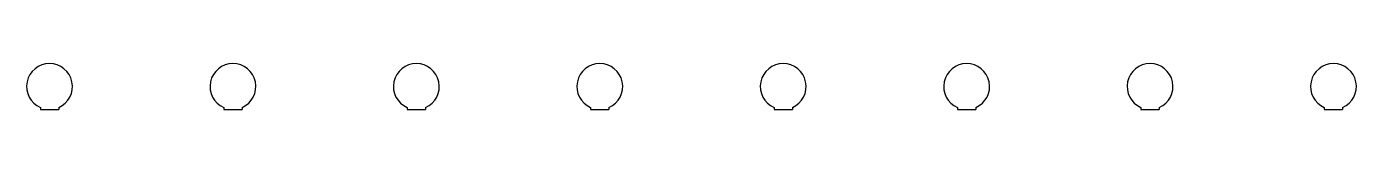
# Model space of a CAD drawing. Header units: millimetres. Extents: x 39.6 to 68.8, y -13.9 to 19.6.
# Drawn here: x 39.66 to 68.66, y 18.55 to 19.55 of the extents above.
import ezdxf

# ---------------------------------------------------------------- set-up
doc = ezdxf.new("R2010")
doc.units = ezdxf.units.MM
doc.layers.add('coverlay_openings', color=4, linetype='Continuous')

msp = doc.modelspace()

# ---------------------------------------------------------------- linework, layer by layer
at = {"layer": 'coverlay_openings'}
for p, q in [((39.962, 18.595), (39.962, 18.553)), ((40.362, 18.595), (40.362, 18.553)), ((43.962, 18.595), (43.962, 18.553)), ((44.362, 18.595), (44.362, 18.553)), ((47.962, 18.595), (47.962, 18.553)), ((48.362, 18.595), (48.362, 18.553)), ((51.962, 18.595), (51.962, 18.553)), ((52.362, 18.595), (52.362, 18.553)), ((55.962, 18.595), (55.962, 18.553)), ((56.362, 18.595), (56.362, 18.553)), ((59.962, 18.595), (59.962, 18.553)), ((60.362, 18.595), (60.362, 18.553)), ((63.962, 18.595), (63.962, 18.553)), ((64.362, 18.595), (64.362, 18.553)), ((67.962, 18.595), (67.962, 18.553)), ((68.362, 18.595), (68.362, 18.553)), ((39.962, 18.553), (40.362, 18.553)), ((43.962, 18.553), (44.362, 18.553)), ((47.962, 18.553), (48.362, 18.553)), ((51.962, 18.553), (52.362, 18.553)), ((55.962, 18.553), (56.362, 18.553)), ((59.962, 18.553), (60.362, 18.553)), ((63.962, 18.553), (64.362, 18.553)), ((67.962, 18.553), (68.362, 18.553))]:
    msp.add_line(p, q, dxfattribs=at)
for centre in [(40.162, 19.053), (44.162, 19.053), (48.162, 19.053), (52.162, 19.053), (56.162, 19.053), (60.162, 19.053), (64.162, 19.053), (68.162, 19.053)]:
    msp.add_arc(centre, 0.5, 293.5782, 246.4218, dxfattribs=at)

doc.saveas('drawing.dxf')
